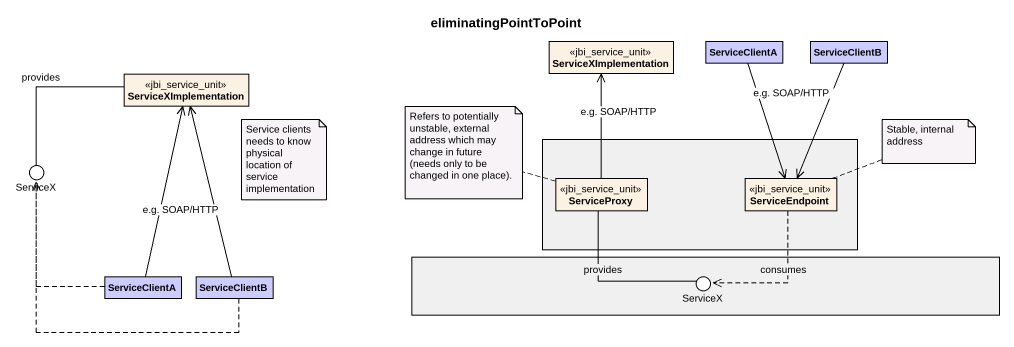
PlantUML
@startuml
title eliminatingPointToPoint
allowmixing
hide circle
hide empty members
class ServiceXImplementation <<jbi_service_unit>>
class ServiceClientA #CCCCFF
class ServiceClientB #CCCCFF
class "ServiceXImplementation" as ServiceXImplementation_2 <<jbi_service_unit>>
rectangle " " as rectangle1 #F0F0F0 {
  class ServiceProxy <<jbi_service_unit>>
  class ServiceEndpoint <<jbi_service_unit>>
}
() ServiceX
class "ServiceClientA" as ServiceClientA_2 #CCCCFF
class "ServiceClientB" as ServiceClientB_2 #CCCCFF
rectangle " " as rectangle2 #F0F0F0
() "ServiceX" as ServiceX_2
rectangle2 -up- ServiceX_2
ServiceClientA --> ServiceEndpoint : e.g. SOAP/HTTP
ServiceClientB --> ServiceEndpoint
ServiceXImplementation_2 -left- ServiceX : provides
ServiceProxy -up-> ServiceXImplementation : e.g. SOAP/HTTP
ServiceProxy -- ServiceX_2 : provides
ServiceEndpoint ..> ServiceX_2 : consumes
ServiceClientA_2 -up-> ServiceXImplementation_2 : e.g. SOAP/HTTP
ServiceClientA_2 .up.> ServiceX
ServiceClientB_2 -up-> ServiceXImplementation_2
ServiceClientB_2 .left.> ServiceX
note left of ServiceProxy : Refers to potentially unstable, external address which may change in future (needs only to be changed in one place).
note as N2
  Service clients needs to know physical location of service implementation
end note
note right of ServiceEndpoint : Stable, internal address
@enduml
